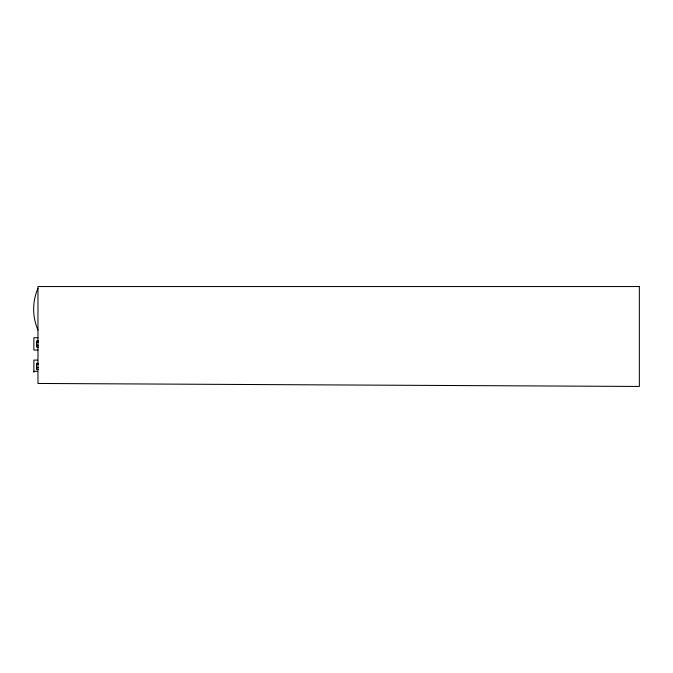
<?xml version="1.0" encoding="UTF-8"?>
<svg xmlns="http://www.w3.org/2000/svg" width="673" height="673" viewBox="0 0 673 673"><rect width="100%" height="100%" fill="white"/><g stroke="black" fill="none" stroke-linecap="round" stroke-linejoin="round"><path stroke-width="1.01" d="M37.966 337.762L33.869 337.77L33.869 350.053L37.966 350.053M38.521 340.967L36.527 340.967L36.527 347.125L38.521 347.125M36.527 342.212L38.521 342.212M36.527 345.291L38.521 345.291M37.587 360.122L33.869 360.105L33.869 372.396M38.521 363.319L36.527 363.319L36.527 369.469L38.521 369.469M36.527 364.556L38.521 364.556M36.527 367.635L38.521 367.635M33.869 371.328L37.587 371.328M37.966 330.039A52.553 52.553 0 0 1 37.966 288.338M639.35 286.547L37.966 286.547L37.966 383.459L639.35 386.453L639.35 286.547"/></g></svg>
